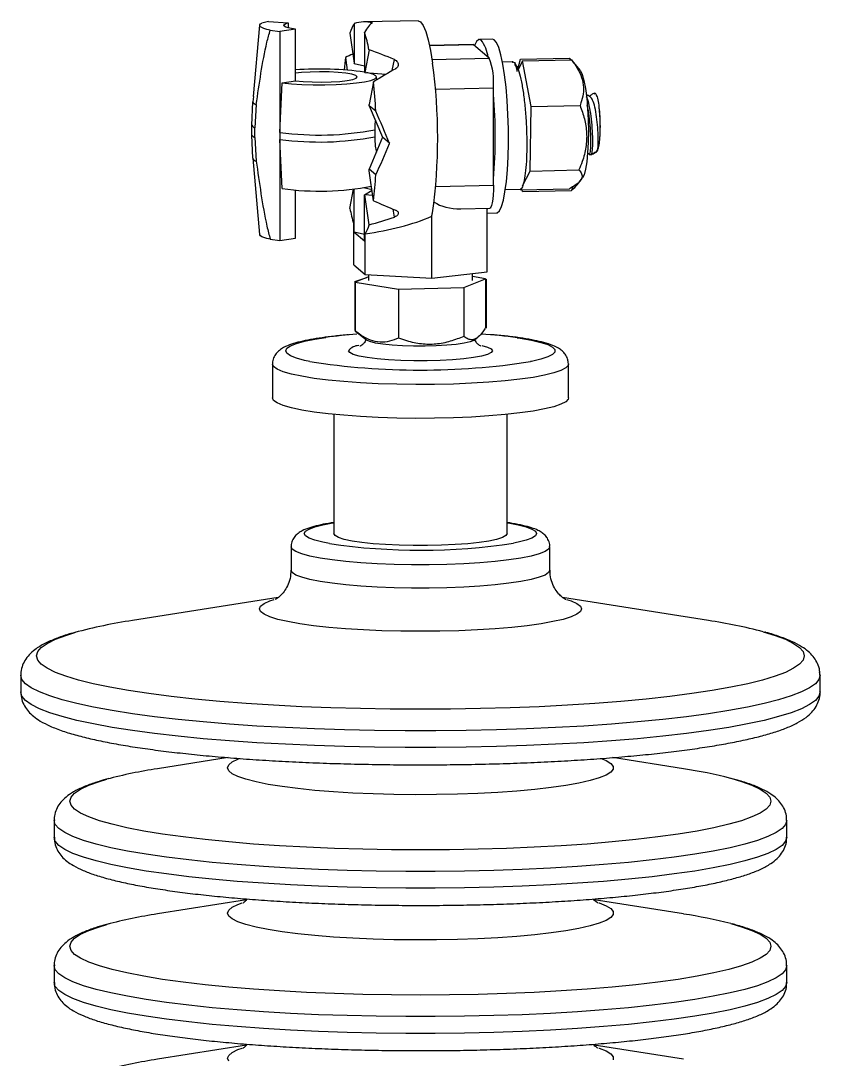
# Model space of a CAD drawing. Header units: millimetres. Extents: x 118006 to 124636, y -130611 to -125922.
# Drawn here: x 120256.3 to 120376, y -126802.4 to -126647 of the extents above; entities that cross this region are included whole.
import ezdxf

# ---------------------------------------------------------------- set-up
doc = ezdxf.new("R2010")
doc.units = ezdxf.units.MM
doc.header["$LTSCALE"] = 13
doc.layers.add('几何体', color=7, linetype='Continuous')

msp = doc.modelspace()

# ---------------------------------------------------------------- linework, layer by layer
at = {"layer": '几何体'}
for p, q in [((120292.06, -126647.71), (120291.11, -126658.38)), ((120293.37, -126647.13), (120292.41, -126647.38)), ((120293.37, -126647.13), (120296.35, -126647.36)), ((120293.64, -126648.44), (120295.11, -126648.63)), ((120297.43, -126648.28), (120295.11, -126648.63)), ((120296.35, -126647.36), (120296.35, -126648.09)), ((120297.43, -126656.01), (120297.43, -126648.28)), ((120306.24, -126647.46), (120306.24, -126653.42)), ((120315.78, -126647.04), (120307.7, -126647.22)), ((120295.11, -126648.63), (120295.11, -126663.76)), ((120305.58, -126648.9), (120306.21, -126653.39)), ((120307.77, -126648.78), (120307.77, -126654.74)), ((120326.95, -126649.79), (120324.98, -126649.83)), ((120327.2, -126649.87), (120326.95, -126649.79)), ((120308.44, -126651.37), (120307.81, -126654.77)), ((120324.02, -126650.58), (120317.49, -126650.73)), ((120324.11, -126650.62), (120317.49, -126650.77)), ((120324.02, -126650.58), (120324.11, -126650.62)), ((120326.44, -126652.63), (120324.11, -126650.62)), ((120304.9, -126652.52), (120305.17, -126654.42)), ((120311.93, -126654.49), (120312.24, -126652.84)), ((120317.86, -126652.82), (120326.44, -126652.63)), ((120329.9, -126653.18), (120328.43, -126653.22)), ((120329.96, -126653.18), (120329.9, -126653.18)), ((120330.72, -126654.28), (120331.14, -126652.77)), ((120331.45, -126653.04), (120330.76, -126654.38)), ((120331.14, -126652.77), (120338.44, -126652.61)), ((120331.45, -126653.04), (120338.75, -126652.87)), ((120332.74, -126659.87), (120331.45, -126653.04)), ((120338.44, -126652.61), (120338.58, -126652.88)), ((120338.7, -126652.87), (120338.44, -126652.61)), ((120338.85, -126653), (120338.75, -126652.87)), ((120340.05, -126654.44), (120338.86, -126653)), ((120306.24, -126653.42), (120306.21, -126653.39)), ((120306.24, -126653.42), (120307.77, -126653.76)), ((120307.81, -126654.77), (120307.77, -126654.74)), ((120307.81, -126654.77), (120310.99, -126655.03)), ((120295.11, -126663.76), (120295.45, -126656.3)), ((120295.45, -126656.3), (120297.43, -126656.01)), ((120309.12, -126656.15), (120308.48, -126659.55)), ((120309.61, -126655.85), (120309.58, -126655.44)), ((120327.08, -126657.14), (120318.38, -126657.33)), ((120327.08, -126671.62), (120327.08, -126657.14)), ((120342.27, -126657.88), (120342.11, -126657.98)), ((120290.89, -126662.68), (120291.04, -126659.15)), ((120291.12, -126658.38), (120291.04, -126659.15)), ((120342.35, -126657.91), (120342.11, -126658.02)), ((120342.35, -126657.91), (120342.2, -126657.95)), ((120291.55, -126659.59), (120291.32, -126663.05)), ((120308.48, -126659.76), (120308.48, -126659.55)), ((120308.48, -126659.76), (120310.46, -126664.46)), ((120309.44, -126660.58), (120308.48, -126659.76)), ((120332.58, -126669.52), (120332.74, -126659.87)), ((120332.74, -126659.87), (120340.04, -126659.7)), ((120290.89, -126664.14), (120290.89, -126662.68)), ((120291.32, -126664.51), (120291.32, -126663.05)), ((120295.11, -126663.76), (120295.11, -126664.79)), ((120291.04, -126667.59), (120290.89, -126664.14)), ((120291.32, -126664.51), (120291.55, -126668.03)), ((120295.45, -126672.14), (120295.11, -126664.79)), ((120295.11, -126664.79), (120295.11, -126679.92)), ((120310.46, -126664.46), (120308.48, -126669.26)), ((120311.54, -126665.39), (120310.46, -126664.46)), ((120341.15, -126666.82), (120341.45, -126666.99)), ((120341.15, -126666.82), (120341.47, -126667)), ((120341.42, -126667.04), (120341.71, -126667.03)), ((120341.71, -126667.03), (120341.8, -126667.03)), ((120341.79, -126666.95), (120341.72, -126666.97)), ((120291.04, -126667.6), (120292.06, -126679.03)), ((120309.44, -126670.09), (120308.48, -126669.26)), ((120308.48, -126669.47), (120308.48, -126669.26)), ((120309.12, -126673.96), (120308.48, -126669.47)), ((120331.45, -126671.74), (120332.58, -126669.52)), ((120332.58, -126669.52), (120339.88, -126669.36)), ((120318.45, -126671.82), (120327.08, -126671.62)), ((120338.98, -126671.87), (120338.75, -126672.45)), ((120339.86, -126671.28), (120340.08, -126670.99)), ((120340.08, -126670.99), (120340.42, -126670.54)), ((120297.43, -126679.57), (120297.43, -126672.34)), ((120305.58, -126675.11), (120306.11, -126672.24)), ((120306.24, -126678.67), (120306.24, -126672.22)), ((120308.89, -126672.33), (120307.61, -126672.04)), ((120307.77, -126673.06), (120308.9, -126672.4)), ((120307.77, -126679.99), (120307.77, -126673.06)), ((120307.77, -126673.06), (120307.81, -126673.09)), ((120308.44, -126677.58), (120307.81, -126673.09)), ((120309.01, -126673.19), (120307.81, -126673.09)), ((120328.86, -126672.29), (120331.08, -126672.24)), ((120331.08, -126672.24), (120331.12, -126672.23)), ((120331.14, -126672.35), (120338.44, -126672.18)), ((120331.45, -126672.61), (120331.37, -126672.34)), ((120331.45, -126672.61), (120338.75, -126672.45)), ((120312.24, -126676.42), (120312.07, -126675.24)), ((120317.84, -126685.54), (120317.84, -126676.3)), ((120322.19, -126675.17), (120326.53, -126675.07)), ((120326.12, -126675.3), (120326.23, -126675.08)), ((120326.12, -126684.6), (120326.12, -126675.08)), ((120326.12, -126675.81), (120327.54, -126675.78)), ((120306.16, -126683.55), (120306.16, -126677.44)), ((120295.11, -126679.92), (120297.43, -126679.57)), ((120306.24, -126678.67), (120307.77, -126679.99)), ((120307.77, -126679.01), (120306.24, -126678.67)), ((120307.86, -126685.01), (120307.86, -126678.91)), ((120293.64, -126679.73), (120295.11, -126679.92)), ((120306.16, -126683.55), (120307.86, -126685.01)), ((120306.3, -126686.07), (120308.1, -126685.46)), ((120308.36, -126685.36), (120306.39, -126686.15)), ((120307.86, -126685.01), (120317.84, -126685.54)), ((120308.36, -126685.04), (120308.36, -126685.89)), ((120317.84, -126685.54), (120326.12, -126684.6)), ((120322.63, -126686.93), (120325.89, -126685.63)), ((120323.92, -126685.89), (120323.92, -126684.85)), ((120325.89, -126685.63), (120323.92, -126685.31)), ((120325.89, -126685.63), (120325.89, -126692.95)), ((120325.89, -126685.69), (120325.99, -126685.71)), ((120325.99, -126685.71), (120325.99, -126693.03)), ((120306.3, -126686.07), (120306.3, -126693.39)), ((120306.39, -126686.15), (120312.88, -126687.19)), ((120306.39, -126686.15), (120306.39, -126693.47)), ((120312.88, -126687.19), (120322.63, -126686.93)), ((120312.88, -126687.19), (120312.88, -126694.52)), ((120322.63, -126686.93), (120322.63, -126694.26)), ((120306.39, -126693.47), (120306.47, -126693.53)), ((120306.45, -126693.52), (120308.05, -126694.8)), ((120324.23, -126694.8), (120324.73, -126694.4)), ((120338.31, -126698.4), (120338.21, -126697.84)), ((120293.97, -126698.4), (120293.97, -126703.45)), ((120338.31, -126703.45), (120338.31, -126698.4)), ((120303.17, -126705.95), (120303.17, -126723.78)), ((120329.11, -126723.78), (120329.11, -126705.95)), ((120296.76, -126725.75), (120296.76, -126729.25)), ((120296.8, -126725.46), (120296.79, -126725.76)), ((120335.52, -126729.25), (120335.52, -126725.75)), ((120296.72, -126729.25), (120296.72, -126729.6)), ((120335.57, -126729.64), (120335.52, -126729.25)), ((120294.86, -126733.33), (120273.02, -126736.78)), ((120359.26, -126736.78), (120337.41, -126733.33)), ((120264.45, -126738.57), (120263.32, -126738.89)), ((120368.74, -126738.84), (120368.16, -126738.66)), ((120256.29, -126744.81), (120256.31, -126745)), ((120375.99, -126744.97), (120375.92, -126744.47)), ((120256.29, -126744.97), (120256.29, -126747.47)), ((120375.99, -126747.47), (120375.99, -126744.97)), ((120287.36, -126757.3), (120276.76, -126758.97)), ((120355.52, -126758.97), (120344.92, -126757.3)), ((120261.31, -126766.4), (120261.32, -126766.72)), ((120261.28, -126766.7), (120261.28, -126769.21)), ((120371.01, -126769.21), (120371.01, -126766.7)), ((120261.32, -126769.22), (120261.32, -126769.54)), ((120370.97, -126769.51), (120371.01, -126769.21)), ((120290.1, -126778.6), (120276.76, -126780.7)), ((120355.52, -126780.7), (120342.18, -126778.6)), ((120261.28, -126788.43), (120261.28, -126790.94)), ((120261.31, -126788.13), (120261.32, -126788.45)), ((120371.01, -126790.94), (120371.01, -126788.43)), ((120261.32, -126790.95), (120261.32, -126791.27)), ((120370.97, -126791.24), (120371.01, -126790.94)), ((120290.1, -126800.33), (120276.76, -126802.44)), ((120355.52, -126802.44), (120342.18, -126800.33))]:
    msp.add_line(p, q, dxfattribs=at)
at = {"layer": '几何体', "flags": 128}
for points in [[(120293.64, -126648.44), (120293.12, -126648.32), (120292.71, -126648.19), (120292.39, -126648.06), (120292.18, -126647.92), (120292.07, -126647.79), (120292.08, -126647.65), (120292.19, -126647.51), (120292.41, -126647.38)], [(120297.43, -126648.28), (120296.82, -126648.19), (120296.33, -126648.08), (120295.97, -126647.97), (120295.75, -126647.84), (120295.68, -126647.72), (120295.76, -126647.59), (120295.99, -126647.47), (120296.35, -126647.36)], [(120315.78, -126647.04), (120316.14, -126647.19), (120316.54, -126647.73), (120316.93, -126648.64), (120317.3, -126649.91), (120317.64, -126651.51), (120317.95, -126653.38)], [(120325.22, -126649.92), (120324.88, -126649.85), (120324.55, -126650.13), (120324.25, -126650.74)], [(120327.54, -126675.78), (120327.64, -126675.76), (120327.97, -126675.48), (120328.28, -126674.85), (120328.56, -126673.89), (120328.8, -126672.62), (120329.01, -126671.09), (120329.16, -126669.33), (120329.27, -126667.39), (120329.32, -126665.33), (120329.31, -126663.2), (120329.24, -126661.06), (120329.13, -126658.96), (120328.96, -126656.97), (120328.74, -126655.13), (120328.48, -126653.51), (120328.19, -126652.14), (120327.87, -126651.05), (120327.54, -126650.29), (120327.2, -126649.87)], [(120295.45, -126656.3), (120296.83, -126656.45), (120298.4, -126656.55), (120300.09, -126656.61), (120301.82, -126656.61), (120303.53, -126656.57), (120305.13, -126656.48), (120306.57, -126656.34), (120307.78, -126656.17), (120308.71, -126655.97), (120309.31, -126655.74), (120309.57, -126655.5), (120309.48, -126655.26), (120309.02, -126655.03), (120308.24, -126654.81), (120308.08, -126654.78)], [(120297.43, -126656.01), (120298.59, -126656.12), (120299.93, -126656.19), (120301.36, -126656.21), (120302.77, -126656.18), (120304.08, -126656.1), (120305.19, -126655.97), (120306.03, -126655.81), (120306.54, -126655.62), (120306.68, -126655.42), (120306.45, -126655.23), (120305.87, -126655.05), (120304.96, -126654.89), (120303.8, -126654.77), (120302.46, -126654.7), (120301.04, -126654.68), (120299.62, -126654.71), (120298.31, -126654.79), (120297.43, -126654.89)], [(120340.05, -126654.44), (120340.11, -126654.51), (120340.38, -126655.08), (120340.63, -126655.98), (120340.85, -126657.16), (120341.04, -126658.57), (120341.17, -126660.16), (120341.26, -126661.85), (120341.29, -126663.56), (120341.26, -126665.23), (120341.18, -126666.78), (120341.05, -126668.14), (120340.87, -126669.26), (120340.64, -126670.08), (120340.42, -126670.54)], [(120342.25, -126657.87), (120342.27, -126657.87), (120342.35, -126657.91)], [(120327.08, -126671.62), (120327.06, -126672.39), (120327.03, -126673.1), (120326.97, -126673.73), (120326.89, -126674.26), (120326.79, -126674.67), (120326.68, -126674.94), (120326.56, -126675.07), (120326.53, -126675.07)], [(120293.64, -126679.73), (120293.12, -126679.61), (120292.71, -126679.48), (120292.39, -126679.35), (120292.18, -126679.22), (120292.07, -126679.08), (120292.06, -126679.03)], [(120295.97, -126696.42), (120296.15, -126696.05), (120296.68, -126695.68), (120297.57, -126695.33), (120298.78, -126694.99), (120300.31, -126694.68), (120301.95, -126694.43)], [(120324.23, -126694.8), (120324.14, -126694.86), (120323.57, -126695.09), (120322.68, -126695.29), (120321.51, -126695.47), (120320.1, -126695.6), (120318.52, -126695.7), (120316.83, -126695.74), (120315.11, -126695.74), (120313.44, -126695.68), (120311.89, -126695.58), (120310.52, -126695.44), (120309.4, -126695.26), (120308.57, -126695.05), (120308.07, -126694.82), (120308.05, -126694.8)], [(120330.64, -126694.47), (120331.1, -126694.54), (120332.77, -126694.83), (120334.15, -126695.16), (120335.2, -126695.5), (120335.91, -126695.86), (120336.27, -126696.24), (120336.27, -126696.61), (120335.91, -126696.98), (120335.2, -126697.34), (120334.15, -126697.69), (120332.77, -126698.01), (120332.62, -126698.04)], [(120299.56, -126698.02), (120298.78, -126697.85), (120297.57, -126697.52), (120296.68, -126697.16), (120296.15, -126696.8), (120295.97, -126696.42)], [(120325.36, -126695.65), (120326.19, -126695.88), (120326.73, -126696.15), (120326.91, -126696.42), (120326.73, -126696.7), (120326.19, -126696.96), (120325.3, -126697.21), (120324.1, -126697.43), (120322.63, -126697.62), (120320.94, -126697.77), (120319.09, -126697.87), (120317.13, -126697.92), (120315.15, -126697.92), (120313.19, -126697.87), (120311.34, -126697.77), (120309.65, -126697.62), (120308.18, -126697.43), (120306.98, -126697.21), (120306.09, -126696.96), (120305.55, -126696.7), (120305.37, -126696.42)], [(120338.31, -126698.39), (120338.27, -126698.6), (120337.9, -126698.99), (120337.18, -126699.37), (120336.12, -126699.74), (120334.72, -126700.08), (120333.02, -126700.4), (120331.05, -126700.68), (120328.82, -126700.93), (120326.4, -126701.13), (120323.8, -126701.29), (120321.07, -126701.41), (120318.27, -126701.47), (120315.43, -126701.48), (120312.6, -126701.44), (120309.83, -126701.36), (120307.17, -126701.22), (120304.65, -126701.04), (120302.32, -126700.81), (120300.21, -126700.55), (120298.37, -126700.24), (120296.82, -126699.91), (120295.59, -126699.56), (120294.7, -126699.18), (120294.15, -126698.79), (120293.97, -126698.4), (120293.97, -126698.4)], [(120338.31, -126703.45), (120338.27, -126703.64), (120337.9, -126704.04), (120337.18, -126704.42), (120336.12, -126704.79), (120334.72, -126705.13), (120333.02, -126705.45), (120331.05, -126705.73), (120328.82, -126705.98), (120326.4, -126706.18), (120323.8, -126706.34), (120321.07, -126706.45), (120318.27, -126706.52), (120315.43, -126706.53), (120312.6, -126706.49), (120309.83, -126706.4), (120307.17, -126706.27), (120304.65, -126706.08), (120302.32, -126705.86), (120300.21, -126705.59), (120298.37, -126705.29), (120296.82, -126704.96), (120295.59, -126704.6), (120294.7, -126704.23), (120294.15, -126703.84), (120293.97, -126703.45)], [(120298.75, -126723.78), (120298.93, -126723.43), (120299.46, -126723.09), (120300.32, -126722.77), (120301.51, -126722.47), (120303, -126722.19), (120303.17, -126722.16)], [(120329.11, -126722.16), (120329.28, -126722.19), (120330.77, -126722.47), (120331.96, -126722.77), (120332.82, -126723.09), (120333.35, -126723.43), (120333.53, -126723.78), (120333.35, -126724.12), (120332.82, -126724.46), (120331.96, -126724.78), (120330.77, -126725.08), (120330.1, -126725.22)], [(120302.51, -126725.28), (120301.51, -126725.08), (120300.32, -126724.78), (120299.46, -126724.46), (120298.93, -126724.12), (120298.75, -126723.78)], [(120329.11, -126723.78), (120328.93, -126724.07), (120328.41, -126724.36), (120327.55, -126724.64), (120326.37, -126724.89), (120324.92, -126725.1), (120323.23, -126725.29), (120321.35, -126725.43), (120319.32, -126725.53), (120317.21, -126725.58), (120315.07, -126725.58), (120312.96, -126725.53), (120310.93, -126725.43), (120309.05, -126725.29), (120307.36, -126725.1), (120305.91, -126724.89), (120304.74, -126724.64), (120303.88, -126724.36), (120303.35, -126724.07), (120303.17, -126723.78)], [(120335.52, -126725.75), (120335.34, -126726.12), (120334.8, -126726.48), (120333.92, -126726.83), (120332.7, -126727.15), (120331.18, -126727.45), (120329.37, -126727.72), (120327.32, -126727.96), (120325.06, -126728.15), (120322.63, -126728.29), (120320.08, -126728.39), (120317.46, -126728.44), (120314.82, -126728.44), (120312.2, -126728.39), (120309.65, -126728.29), (120307.22, -126728.15), (120304.96, -126727.96), (120302.91, -126727.72), (120301.11, -126727.45), (120299.58, -126727.15), (120298.36, -126726.83), (120297.48, -126726.48), (120296.94, -126726.12), (120296.76, -126725.75)], [(120335.52, -126729.25), (120335.34, -126729.62), (120334.8, -126729.98), (120333.92, -126730.32), (120332.7, -126730.65), (120331.18, -126730.95), (120329.37, -126731.22), (120327.32, -126731.45), (120325.06, -126731.64), (120322.63, -126731.79), (120320.08, -126731.89), (120317.46, -126731.94), (120314.82, -126731.94), (120312.2, -126731.89), (120309.65, -126731.79), (120307.22, -126731.64), (120304.96, -126731.45), (120302.91, -126731.22), (120301.11, -126730.95), (120299.58, -126730.65), (120298.36, -126730.32), (120297.48, -126729.98), (120296.94, -126729.62), (120296.76, -126729.25)], [(120338.02, -126733.63), (120338.7, -126733.86), (120339.56, -126734.24), (120340.09, -126734.64), (120340.26, -126735.05), (120340.09, -126735.45), (120339.56, -126735.85), (120338.7, -126736.24), (120337.5, -126736.61), (120335.99, -126736.95), (120334.2, -126737.27), (120332.14, -126737.56), (120329.84, -126737.81), (120327.35, -126738.02), (120324.69, -126738.19), (120321.91, -126738.31), (120319.05, -126738.38), (120316.14, -126738.4), (120313.23, -126738.38), (120310.37, -126738.31), (120307.59, -126738.19), (120304.93, -126738.02), (120302.44, -126737.81), (120300.14, -126737.56), (120298.08, -126737.27), (120296.29, -126736.95), (120294.78, -126736.61), (120293.59, -126736.24), (120292.72, -126735.85), (120292.19, -126735.45), (120292.02, -126735.05), (120292.02, -126735.05)], [(120292.02, -126735.05), (120292.19, -126734.64), (120292.72, -126734.24), (120293.59, -126733.86), (120294.25, -126733.64)], [(120367.48, -126738.47), (120369.25, -126739.01), (120370.81, -126739.6), (120372.03, -126740.2), (120372.91, -126740.82), (120373.45, -126741.44), (120373.62, -126742.07), (120373.45, -126742.7), (120372.91, -126743.32), (120372.03, -126743.94), (120370.81, -126744.54), (120369.25, -126745.13), (120367.36, -126745.7), (120365.15, -126746.25), (120362.64, -126746.77), (120359.85, -126747.26), (120356.79, -126747.73), (120353.47, -126748.15), (120349.93, -126748.54), (120346.17, -126748.89), (120342.24, -126749.2), (120338.14, -126749.46), (120333.9, -126749.68), (120329.56, -126749.85), (120325.13, -126749.97), (120320.65, -126750.04), (120316.14, -126750.07), (120311.63, -126750.04), (120307.15, -126749.97), (120302.72, -126749.85), (120298.38, -126749.68), (120294.14, -126749.46), (120290.04, -126749.2), (120286.11, -126748.89), (120282.35, -126748.54), (120278.81, -126748.15), (120275.49, -126747.73), (120272.43, -126747.26), (120269.64, -126746.77), (120267.13, -126746.25), (120264.92, -126745.7), (120263.03, -126745.13), (120261.47, -126744.54), (120260.25, -126743.94), (120259.37, -126743.32), (120258.84, -126742.7), (120258.66, -126742.07), (120258.66, -126742.07)], [(120258.66, -126742.07), (120258.84, -126741.44), (120259.37, -126740.82), (120260.25, -126740.2), (120261.47, -126739.6), (120263.03, -126739.01), (120264.37, -126738.59)], [(120375.99, -126744.96), (120375.99, -126744.97), (120375.82, -126745.61), (120375.29, -126746.24), (120374.42, -126746.87), (120373.2, -126747.48), (120371.65, -126748.08), (120369.78, -126748.66), (120367.59, -126749.22), (120365.1, -126749.76), (120362.32, -126750.27), (120359.27, -126750.74), (120355.96, -126751.19), (120352.42, -126751.59), (120348.67, -126751.96), (120344.73, -126752.29), (120340.62, -126752.57), (120336.37, -126752.81), (120332, -126753), (120327.54, -126753.15), (120323, -126753.24), (120318.43, -126753.29), (120313.85, -126753.29), (120309.28, -126753.24), (120304.75, -126753.15), (120300.28, -126753), (120295.91, -126752.81), (120291.66, -126752.57), (120287.55, -126752.29), (120283.61, -126751.96), (120279.86, -126751.59), (120276.32, -126751.19), (120273.02, -126750.74), (120269.97, -126750.27), (120267.19, -126749.76), (120264.69, -126749.22), (120262.5, -126748.66), (120260.63, -126748.08), (120259.08, -126747.48), (120257.86, -126746.87), (120256.99, -126746.24), (120256.46, -126745.61), (120256.29, -126744.97)], [(120375.99, -126747.47), (120375.82, -126748.11), (120375.29, -126748.75), (120374.42, -126749.37), (120373.2, -126749.99), (120371.65, -126750.59), (120369.78, -126751.17), (120367.59, -126751.73), (120365.1, -126752.27), (120362.32, -126752.77), (120359.27, -126753.25), (120355.96, -126753.69), (120352.42, -126754.1), (120348.67, -126754.47), (120344.73, -126754.79), (120340.62, -126755.08), (120336.37, -126755.31), (120332, -126755.51), (120327.54, -126755.65), (120323, -126755.75), (120318.43, -126755.8), (120313.85, -126755.8), (120309.28, -126755.75), (120304.75, -126755.65), (120300.28, -126755.51), (120295.91, -126755.31), (120291.66, -126755.08), (120287.55, -126754.79), (120283.61, -126754.47), (120279.86, -126754.1), (120276.32, -126753.69), (120273.02, -126753.25), (120269.97, -126752.77), (120267.19, -126752.27), (120264.69, -126751.73), (120262.5, -126751.17), (120260.63, -126750.59), (120259.08, -126749.99), (120257.86, -126749.37), (120256.99, -126748.75), (120256.46, -126748.11), (120256.29, -126747.47)], [(120343.22, -126757.43), (120343.94, -126757.74), (120344.64, -126758.17), (120344.99, -126758.61), (120344.99, -126759.05), (120344.64, -126759.49), (120343.94, -126759.93), (120342.91, -126760.35), (120341.55, -126760.75), (120339.88, -126761.12), (120337.93, -126761.47), (120335.71, -126761.79), (120333.25, -126762.07), (120330.59, -126762.31), (120327.75, -126762.51), (120324.76, -126762.67), (120321.68, -126762.78), (120318.53, -126762.84), (120315.34, -126762.85), (120312.17, -126762.82), (120309.05, -126762.73), (120306.01, -126762.6), (120303.1, -126762.42), (120300.34, -126762.2), (120297.78, -126761.94), (120295.43, -126761.64), (120293.34, -126761.3), (120291.53, -126760.94), (120290.01, -126760.55), (120288.82, -126760.14), (120287.95, -126759.71), (120287.43, -126759.28), (120287.25, -126758.83), (120287.25, -126758.83)], [(120287.25, -126758.83), (120287.43, -126758.39), (120287.95, -126757.95), (120288.82, -126757.53), (120289.05, -126757.44)], [(120362.62, -126760.4), (120364.21, -126760.87), (120365.79, -126761.43), (120367.03, -126762.01), (120367.92, -126762.6), (120368.46, -126763.2), (120368.63, -126763.8), (120368.46, -126764.4), (120367.92, -126765), (120367.03, -126765.59), (120365.79, -126766.17), (120364.21, -126766.74), (120362.31, -126767.28), (120360.09, -126767.8), (120357.57, -126768.29), (120354.76, -126768.75), (120351.69, -126769.18), (120348.38, -126769.57), (120344.85, -126769.92), (120341.13, -126770.23), (120337.23, -126770.49), (120333.19, -126770.71), (120329.03, -126770.88), (120324.78, -126771.01), (120320.48, -126771.08), (120316.14, -126771.11), (120311.81, -126771.08), (120307.5, -126771.01), (120303.25, -126770.88), (120299.1, -126770.71), (120295.05, -126770.49), (120291.16, -126770.23), (120287.43, -126769.92), (120283.9, -126769.57), (120280.59, -126769.18), (120277.52, -126768.75), (120274.72, -126768.29), (120272.19, -126767.8), (120269.97, -126767.28), (120268.07, -126766.74), (120266.49, -126766.17), (120265.25, -126765.59), (120264.36, -126765), (120263.83, -126764.4), (120263.65, -126763.8), (120263.65, -126763.8)], [(120263.65, -126763.8), (120263.83, -126763.2), (120264.36, -126762.6), (120265.25, -126762.01), (120266.49, -126761.43), (120268.07, -126760.87), (120269.19, -126760.53)], [(120371.01, -126766.7), (120370.83, -126767.31), (120370.29, -126767.92), (120369.41, -126768.53), (120368.18, -126769.12), (120366.62, -126769.69), (120364.72, -126770.25), (120362.51, -126770.78), (120360, -126771.29), (120357.21, -126771.76), (120354.15, -126772.21), (120350.84, -126772.61), (120347.31, -126772.98), (120343.57, -126773.31), (120339.66, -126773.6), (120335.6, -126773.84), (120331.4, -126774.03), (120327.12, -126774.18), (120322.75, -126774.28), (120318.35, -126774.33), (120313.93, -126774.33), (120309.53, -126774.28), (120305.17, -126774.18), (120300.88, -126774.03), (120296.69, -126773.84), (120292.62, -126773.6), (120288.71, -126773.31), (120284.97, -126772.98), (120281.44, -126772.61), (120278.13, -126772.21), (120275.07, -126771.76), (120272.28, -126771.29), (120269.77, -126770.78), (120267.56, -126770.25), (120265.67, -126769.69), (120264.1, -126769.12), (120262.87, -126768.53), (120261.99, -126767.92), (120261.45, -126767.31), (120261.28, -126766.7)], [(120371.01, -126769.21), (120370.83, -126769.82), (120370.29, -126770.43), (120369.41, -126771.03), (120368.18, -126771.63), (120366.62, -126772.2), (120364.72, -126772.76), (120362.51, -126773.29), (120360, -126773.79), (120357.21, -126774.27), (120354.15, -126774.71), (120350.84, -126775.12), (120347.31, -126775.49), (120343.57, -126775.82), (120339.66, -126776.11), (120335.6, -126776.35), (120331.4, -126776.54), (120327.12, -126776.69), (120322.75, -126776.79), (120318.35, -126776.84), (120313.93, -126776.84), (120309.53, -126776.79), (120305.17, -126776.69), (120300.88, -126776.54), (120296.69, -126776.35), (120292.62, -126776.11), (120288.71, -126775.82), (120284.97, -126775.49), (120281.44, -126775.12), (120278.13, -126774.71), (120275.07, -126774.27), (120272.28, -126773.79), (120269.77, -126773.29), (120267.56, -126772.76), (120265.67, -126772.2), (120264.1, -126771.63), (120262.87, -126771.03), (120261.99, -126770.43), (120261.45, -126769.82), (120261.28, -126769.21)], [(120287.25, -126780.57), (120287.43, -126780.12), (120287.95, -126779.69), (120288.82, -126779.26), (120289.46, -126779.02)], [(120342.88, -126779.04), (120342.91, -126779.05), (120343.94, -126779.47), (120344.64, -126779.9), (120344.99, -126780.34), (120344.99, -126780.79), (120344.64, -126781.23), (120343.94, -126781.66), (120342.91, -126782.08), (120341.55, -126782.48), (120339.88, -126782.86), (120337.93, -126783.21), (120335.71, -126783.52), (120333.25, -126783.8), (120330.59, -126784.05), (120327.75, -126784.25), (120324.76, -126784.4), (120321.68, -126784.51), (120318.53, -126784.57), (120315.34, -126784.58), (120312.17, -126784.55), (120309.05, -126784.46), (120306.01, -126784.33), (120303.1, -126784.15), (120300.34, -126783.93), (120297.78, -126783.67), (120295.43, -126783.37), (120293.34, -126783.03), (120291.53, -126782.67), (120290.01, -126782.28), (120288.82, -126781.87), (120287.95, -126781.44), (120287.43, -126781.01), (120287.25, -126780.57), (120287.25, -126780.57)], [(120362.62, -126782.14), (120364.21, -126782.6), (120365.79, -126783.16), (120367.03, -126783.74), (120367.92, -126784.33), (120368.46, -126784.93), (120368.63, -126785.53), (120368.46, -126786.14), (120367.92, -126786.74), (120367.03, -126787.33), (120365.79, -126787.91), (120364.21, -126788.47), (120362.31, -126789.01), (120360.09, -126789.53), (120357.57, -126790.02), (120354.76, -126790.48), (120351.69, -126790.91), (120348.38, -126791.3), (120344.85, -126791.65), (120341.13, -126791.96), (120337.23, -126792.22), (120333.19, -126792.44), (120329.03, -126792.62), (120324.78, -126792.74), (120320.48, -126792.81), (120316.14, -126792.84), (120311.81, -126792.81), (120307.5, -126792.74), (120303.25, -126792.62), (120299.1, -126792.44), (120295.05, -126792.22), (120291.16, -126791.96), (120287.43, -126791.65), (120283.9, -126791.3), (120280.59, -126790.91), (120277.52, -126790.48), (120274.72, -126790.02), (120272.19, -126789.53), (120269.97, -126789.01), (120268.07, -126788.47), (120266.49, -126787.91), (120265.25, -126787.33), (120264.36, -126786.74), (120263.83, -126786.14), (120263.65, -126785.53), (120263.65, -126785.53)], [(120263.65, -126785.53), (120263.83, -126784.93), (120264.36, -126784.33), (120265.25, -126783.74), (120266.49, -126783.16), (120268.07, -126782.6), (120269.19, -126782.27)], [(120371.01, -126788.43), (120370.83, -126789.05), (120370.29, -126789.66), (120369.41, -126790.26), (120368.18, -126790.85), (120366.62, -126791.43), (120364.72, -126791.98), (120362.51, -126792.51), (120360, -126793.02), (120357.21, -126793.5), (120354.15, -126793.94), (120350.84, -126794.35), (120347.31, -126794.72), (120343.57, -126795.05), (120339.66, -126795.33), (120335.6, -126795.57), (120331.4, -126795.77), (120327.12, -126795.91), (120322.75, -126796.01), (120318.35, -126796.06), (120313.93, -126796.06), (120309.53, -126796.01), (120305.17, -126795.91), (120300.88, -126795.77), (120296.69, -126795.57), (120292.62, -126795.33), (120288.71, -126795.05), (120284.97, -126794.72), (120281.44, -126794.35), (120278.13, -126793.94), (120275.07, -126793.5), (120272.28, -126793.02), (120269.77, -126792.51), (120267.56, -126791.98), (120265.67, -126791.43), (120264.1, -126790.85), (120262.87, -126790.26), (120261.99, -126789.66), (120261.45, -126789.05), (120261.28, -126788.43)], [(120371.01, -126790.94), (120370.83, -126791.55), (120370.29, -126792.16), (120369.41, -126792.77), (120368.18, -126793.36), (120366.62, -126793.93), (120364.72, -126794.49), (120362.51, -126795.02), (120360, -126795.53), (120357.21, -126796), (120354.15, -126796.45), (120350.84, -126796.85), (120347.31, -126797.22), (120343.57, -126797.55), (120339.66, -126797.84), (120335.6, -126798.08), (120331.4, -126798.27), (120327.12, -126798.42), (120322.75, -126798.52), (120318.35, -126798.57), (120313.93, -126798.57), (120309.53, -126798.52), (120305.17, -126798.42), (120300.88, -126798.27), (120296.69, -126798.08), (120292.62, -126797.84), (120288.71, -126797.55), (120284.97, -126797.22), (120281.44, -126796.85), (120278.13, -126796.45), (120275.07, -126796), (120272.28, -126795.53), (120269.77, -126795.02), (120267.56, -126794.49), (120265.67, -126793.93), (120264.1, -126793.36), (120262.87, -126792.77), (120261.99, -126792.16), (120261.45, -126791.55), (120261.28, -126790.94)], [(120287.25, -126802.3), (120287.43, -126801.86), (120287.95, -126801.42), (120288.82, -126800.99), (120289.46, -126800.76)], [(120342.88, -126800.77), (120342.91, -126800.78), (120343.94, -126801.2), (120344.64, -126801.64), (120344.99, -126802.08), (120344.99, -126802.52)], [(120287.43, -126802.74), (120287.25, -126802.3), (120287.25, -126802.3)]]:
    msp.add_lwpolyline(points, dxfattribs=at)
at = {"layer": '几何体'}
for centre, radius, start, end in [((120309.36, -126649.79), 3.88, 143.2456, 166.7346), ((120289.91, -126654.78), 18.84, 10.4379, 18.5637), ((120320.51, -126653.38), 5.85, 8.5974, 36.3053), ((120355.46, -126658.56), 50.92, 173.1836, 175.2991), ((120316.83, -126656.29), 10.28, 355.2495, 20.8504), ((120301.1, -126703.08), 48.82, 82.1362, 94.3095), ((120238.04, -126664.59), 80.69, 352.0189, 7.9811), ((120222.22, -126664.73), 87.33, 2.7202, 5.6346), ((120291.68, -126658.92), 0.685, 199.8183, 258.6938), ((120253.02, -126664.38), 74.33, 355.1064, 4.8936), ((120291.52, -126662.39), 0.693, 205.0543, 253.4579), ((120300.97, -126619.76), 44.38, 262.4019, 280.83), ((120291.52, -126663.84), 0.693, 205.0543, 253.4579), ((120300.97, -126620.8), 44.38, 262.4019, 280.83), ((120291.68, -126667.36), 0.685, 199.8183, 258.6938), ((120251.12, -126667.16), 58.4, 353.3173, 357.1303), ((120301.03, -126631.69), 40.84, 262.1422, 280.9834), ((120325.55, -126671.36), 20.32, 190.6318, 197.4126), ((120297.23, -126671.93), 21.07, 348.0283, 349.4325), ((120304.14, -126676.48), 4.44, 326.9248, 345.7336), ((120312.05, -126769.83), 76.07, 94.0972, 97.6305), ((120320.2, -126769.74), 75.99, 82.102, 86.1803), ((120306.91, -126697.58), 1.93, 89.982, 143.198), ((120316.16, -126591.56), 107.75, 261.138, 278.7872), ((120316.1, -126631.75), 94.51, 261.7312, 278.5198), ((120284.15, -126811.41), 75.46, 98.486, 105.1971), ((120348.35, -126810.58), 74.6, 75.1485, 81.5903), ((120286.7, -126826.24), 68, 98.4093, 104.9228), ((120345.21, -126828.23), 70.02, 75.6093, 81.5346), ((120286.7, -126847.97), 68, 98.4093, 104.9228), ((120345.21, -126849.96), 70.02, 75.6093, 81.5346), ((120286.7, -126869.71), 68, 98.4093, 104.9228)]:
    msp.add_arc(centre, radius, start, end, dxfattribs=at)
for centre, major_axis, ratio, start_param, end_param in [((120308.98, -126663.19), (-1.72, 15.95), 0.56249, 6.093985, 6.398678), ((120308.98, -126663.19), (0.63, 16.02), 0.248507, 0.156774, 0.461467), ((120311.95, -126663.13), (27.9, -12.88), 0.310611, 1.70282, 1.837817), ((120311.95, -126663.13), (27.77, 11.55), 0.417061, 1.610924, 1.651681), ((120311.95, -126663.13), (24.27, 15.23), 0.258905, 1.389932, 1.52493), ((120308.98, -126663.19), (-6.93, 15.84), 0.085616, 4.535816, 4.840508), ((120308.98, -126663.19), (6.41, 16.1), 0.18411, 4.344224, 4.648916), ((120311.95, -126663.13), (24.08, -12.2), 0.406886, 4.800485, 4.935482), ((120323.06, -126671.15), (6.16, 1.16), 0.625327, 3.693193, 4.453436), ((120297.88, -126663.44), (29.89, -2.2), 0.527683, 5.091448, 5.482065), ((120311.95, -126663.13), (27.77, 11.55), 0.417061, 4.41604, 4.551038)]:
    msp.add_ellipse(centre, major_axis=major_axis, ratio=ratio, start_param=start_param, end_param=end_param, dxfattribs=at)
for points, knots in [([(120291.55, -126659.59), (120291.78, -126658.02), (120292.24, -126654.88), (120292.9, -126651.13), (120293.47, -126649.04), (120293.64, -126648.44)], [0, 0, 0, 0, 0.415167, 0.831259, 1, 1, 1, 1]), ([(120312.24, -126652.84), (120312.34, -126652.89), (120312.53, -126652.99), (120312.73, -126653.22), (120312.84, -126653.48), (120312.82, -126653.75), (120312.7, -126654.02), (120312.52, -126654.14), (120312.43, -126654.21)], [0, 0, 0, 0, 0.163826, 0.327654, 0.491393, 0.654851, 0.818278, 1, 1, 1, 1]), ([(120329.9, -126653.23), (120329.93, -126653.22), (120330.1, -126653.12), (120330.44, -126653.55), (120330.87, -126654.54), (120331.27, -126656.11), (120331.61, -126658.11), (120331.86, -126660.4), (120332.02, -126662.85), (120332.08, -126665.29), (120332.04, -126667.57), (120331.91, -126669.51), (120331.69, -126671.03), (120331.41, -126671.94), (120331.2, -126672.33), (120331.09, -126672.23), (120331.08, -126672.22)], [0, 0, 0, 0, 0.016315, 0.0975351, 0.1787551, 0.2613303, 0.3425504, 0.4237704, 0.5063456, 0.5875656, 0.6687857, 0.7513608, 0.8325809, 0.913801, 0.9963761, 1, 1, 1, 1]), ([(120338.75, -126652.87), (120338.97, -126653.17), (120339.53, -126653.91), (120340.21, -126655.17), (120340.59, -126656.61), (120340.55, -126658.01), (120340.29, -126659.02), (120340.08, -126659.58), (120340.04, -126659.7)], [0, 0, 0, 0, 0.136827, 0.342729, 0.555197, 0.747424, 0.944661, 1, 1, 1, 1]), ([(120330.64, -126654.61), (120330.62, -126654.5), (120330.51, -126653.92), (120330.38, -126653.67), (120330.27, -126653.46)], [0, 0, 0, 0, 0.188212, 1, 1, 1, 1]), ([(120341.43, -126658.32), (120341.31, -126658.26), (120341.15, -126658.18), (120340.99, -126658.1), (120340.95, -126658.08)], [0, 0, 0, 0, 0.729124, 1, 1, 1, 1]), ([(120341.56, -126658.41), (120341.41, -126658.33), (120341.21, -126658.23), (120341, -126658.13), (120340.95, -126658.1)], [0, 0, 0, 0, 0.7342569, 1, 1, 1, 1]), ([(120341.7, -126666.95), (120341.74, -126666.96), (120341.83, -126666.96), (120341.93, -126666.19), (120341.97, -126664.85), (120341.9, -126663.12), (120341.72, -126661.28), (120341.43, -126659.68), (120341.17, -126658.67), (120341.02, -126658.46), (120340.99, -126658.43)], [0, 0, 0, 0, 0.094173, 0.240203, 0.387502, 0.533807, 0.680111, 0.827411, 0.973441, 1, 1, 1, 1]), ([(120342.06, -126657.92), (120341.93, -126658), (120341.71, -126658.14), (120341.5, -126658.28), (120341.41, -126658.33)], [0, 0, 0, 0, 0.5967261, 1, 1, 1, 1]), ([(120342.72, -126666.09), (120342.74, -126665.97), (120342.77, -126665.58), (120342.79, -126664.57), (120342.72, -126663.03), (120342.54, -126661.39), (120342.27, -126659.93), (120341.94, -126658.81), (120341.68, -126658.54), (120341.56, -126658.41)], [0, 0, 0, 0, 0.068847, 0.224881, 0.379857, 0.534834, 0.690867, 0.845552, 1, 1, 1, 1]), ([(120342.35, -126657.91), (120342.43, -126658.05), (120342.59, -126658.33), (120342.8, -126659.33), (120342.95, -126660.63), (120343.04, -126662.11), (120343.03, -126663.59), (120342.96, -126664.88), (120342.84, -126665.69), (120342.75, -126666), (120342.72, -126666.09)], [0, 0, 0, 0, 0.138629, 0.277262, 0.415489, 0.550448, 0.684398, 0.815699, 0.945367, 1, 1, 1, 1]), ([(120340.04, -126659.7), (120340.28, -126660.36), (120340.76, -126661.69), (120341.1, -126663.8), (120340.98, -126665.99), (120340.5, -126667.84), (120340.05, -126668.95), (120339.88, -126669.36)], [0, 0, 0, 0, 0.213245, 0.431498, 0.645486, 0.868042, 1, 1, 1, 1]), ([(120341.47, -126666.92), (120341.49, -126666.92), (120341.56, -126666.91), (120341.65, -126666.18), (120341.68, -126664.86), (120341.62, -126663.11), (120341.43, -126661.33), (120341.26, -126660.11), (120341.13, -126659.71), (120341.13, -126659.71)], [0, 0, 0, 0, 0.057846, 0.245114, 0.434009, 0.621628, 0.809248, 0.998143, 1, 1, 1, 1]), ([(120342.53, -126666.6), (120342.55, -126666.59), (120342.66, -126666.59), (120342.81, -126666.08), (120342.97, -126665.15), (120343.06, -126663.85), (120343.07, -126662.38), (120343.01, -126661.1), (120342.95, -126660.4), (120342.93, -126660.16)], [0, 0, 0, 0, 0.061856, 0.227015, 0.393279, 0.562555, 0.733405, 0.906797, 1, 1, 1, 1]), ([(120309.39, -126661.9), (120309.35, -126662.28), (120309.3, -126662.76), (120309.31, -126663.25), (120309.31, -126663.35)], [0, 0, 0, 0, 0.7850702, 1, 1, 1, 1]), ([(120309.31, -126664.39), (120309.32, -126664.88), (120309.34, -126665.77), (120309.48, -126666.41), (120309.54, -126666.7)], [0, 0, 0, 0, 0.547899, 1, 1, 1, 1]), ([(120341.73, -126667.03), (120341.87, -126666.95), (120342.16, -126666.78), (120342.46, -126666.61), (120342.6, -126666.53)], [0, 0, 0, 0, 0.500005, 1, 1, 1, 1]), ([(120341.92, -126667), (120342.07, -126666.91), (120342.28, -126666.79), (120342.49, -126666.67), (120342.55, -126666.64)], [0, 0, 0, 0, 0.6978329, 1, 1, 1, 1]), ([(120342.72, -126666.09), (120342.66, -126666.3), (120342.58, -126666.58), (120342.49, -126666.56), (120342.47, -126666.56)], [0, 0, 0, 0, 0.7931165, 1, 1, 1, 1]), ([(120291.55, -126668.03), (120291.78, -126669.66), (120292.24, -126672.92), (120292.9, -126676.85), (120293.47, -126679.08), (120293.64, -126679.73)], [0, 0, 0, 0, 0.415167, 0.831259, 1, 1, 1, 1]), ([(120339.88, -126669.36), (120340.04, -126669.55), (120340.34, -126669.93), (120340.39, -126670.54), (120339.98, -126671.18), (120339.25, -126671.73), (120338.66, -126672.06), (120338.44, -126672.18)], [0, 0, 0, 0, 0.213245, 0.431498, 0.645486, 0.868042, 1, 1, 1, 1]), ([(120338.75, -126672.45), (120338.84, -126672.36), (120339.24, -126671.99), (120339.66, -126671.61), (120339.84, -126671.29), (120339.85, -126671.28)], [0, 0, 0, 0, 0.21813, 0.977508, 1, 1, 1, 1]), ([(120312.43, -126675.38), (120312.52, -126675.42), (120312.68, -126675.51), (120312.81, -126675.69), (120312.84, -126675.9), (120312.75, -126676.1), (120312.55, -126676.28), (120312.35, -126676.37), (120312.24, -126676.42)], [0, 0, 0, 0, 0.163826, 0.327654, 0.491393, 0.654851, 0.818278, 1, 1, 1, 1]), ([(120312.88, -126694.52), (120312.43, -126694.7), (120311.53, -126695.06), (120310.1, -126695.2), (120308.64, -126694.88), (120307.4, -126694.22), (120306.66, -126693.67), (120306.39, -126693.47)], [0, 0, 0, 0, 0.213245, 0.431498, 0.645486, 0.868042, 1, 1, 1, 1]), ([(120325.89, -126692.95), (120325.75, -126693.17), (120325.39, -126693.73), (120324.79, -126694.42), (120324.1, -126694.8), (120323.43, -126694.77), (120322.95, -126694.51), (120322.69, -126694.3), (120322.63, -126694.26)], [0, 0, 0, 0, 0.136827, 0.342729, 0.555197, 0.747424, 0.944661, 1, 1, 1, 1]), ([(120301.46, -126694.46), (120301.46, -126694.46), (120300.79, -126694.54), (120299.66, -126694.74), (120298.1, -126695.06), (120296.77, -126695.44), (120295.79, -126695.84), (120295.06, -126696.3), (120294.53, -126696.8), (120294.11, -126697.46), (120293.98, -126698.05), (120293.97, -126698.36), (120293.97, -126698.4)], [0, 0, 0, 0, 0.001724, 0.156883, 0.314244, 0.475942, 0.647725, 0.750319, 0.835734, 0.914318, 0.990347, 1, 1, 1, 1]), ([(120305.37, -126694.02), (120304.67, -126694.09), (120303.26, -126694.22), (120302.03, -126694.38), (120301.41, -126694.46)], [0, 0, 0, 0, 0.495371, 1, 1, 1, 1]), ([(120308.01, -126694.76), (120307.96, -126694.86), (120307.82, -126695.15), (120307.49, -126695.47), (120307.2, -126695.69), (120307.06, -126695.75), (120307.09, -126695.74), (120307.09, -126695.74)], [0, 0, 0, 0, 0.125929, 0.39515, 0.648399, 0.915138, 1, 1, 1, 1]), ([(120322.63, -126694.26), (120321.96, -126694.53), (120320.61, -126695.07), (120318.46, -126695.5), (120316.26, -126695.47), (120314.4, -126695.07), (120313.29, -126694.67), (120312.88, -126694.52)], [0, 0, 0, 0, 0.213245, 0.431498, 0.645486, 0.868042, 1, 1, 1, 1]), ([(120325.2, -126695.74), (120325.19, -126695.74), (120325.16, -126695.73), (120324.86, -126695.53), (120324.5, -126695.21), (120324.34, -126694.88), (120324.28, -126694.76)], [0, 0, 0, 0, 0.278631, 0.55767, 0.842189, 1, 1, 1, 1]), ([(120331.43, -126694.55), (120331.42, -126694.55), (120330.85, -126694.44), (120329.49, -126694.28), (120327.91, -126694.1), (120326.92, -126694.03), (120326.69, -126694.01)], [0, 0, 0, 0, 0.008199, 0.443475, 0.872361, 1, 1, 1, 1]), ([(120338.29, -126698.36), (120338.27, -126698.1), (120338.22, -126697.56), (120337.83, -126696.91), (120337.35, -126696.4), (120336.75, -126695.98), (120335.89, -126695.58), (120334.74, -126695.2), (120333.21, -126694.85), (120332.02, -126694.63), (120331.24, -126694.52), (120331.12, -126694.5)], [0, 0, 0, 0, 0.073113, 0.151192, 0.232657, 0.328995, 0.45855, 0.643861, 0.802696, 0.970048, 1, 1, 1, 1]), ([(120303.17, -126722.13), (120302.89, -126722.17), (120302.03, -126722.29), (120300.81, -126722.54), (120299.5, -126722.89), (120298.56, -126723.26), (120297.84, -126723.69), (120297.32, -126724.17), (120296.91, -126724.81), (120296.76, -126725.4), (120296.76, -126725.71), (120296.76, -126725.75)], [0, 0, 0, 0, 0.082001, 0.254263, 0.431442, 0.620496, 0.729495, 0.820536, 0.905274, 0.98784, 1, 1, 1, 1]), ([(120335.49, -126725.76), (120335.5, -126725.64), (120335.52, -126725.24), (120335.26, -126724.61), (120334.84, -126724.04), (120334.32, -126723.61), (120333.66, -126723.23), (120332.76, -126722.89), (120331.51, -126722.55), (120330.27, -126722.3), (120329.38, -126722.17), (120329.11, -126722.13)], [0, 0, 0, 0, 0.037897, 0.121479, 0.202567, 0.291638, 0.402832, 0.561798, 0.736961, 0.921848, 1, 1, 1, 1]), ([(120296.76, -126729.25), (120296.73, -126729.68), (120296.67, -126730.51), (120296.26, -126731.62), (120295.73, -126732.48), (120295.19, -126733.07), (120294.74, -126733.44), (120294.45, -126733.62), (120294.34, -126733.68), (120294.37, -126733.66), (120294.37, -126733.66)], [0, 0, 0, 0, 0.160283, 0.31184, 0.452533, 0.584596, 0.712467, 0.843774, 0.984747, 1, 1, 1, 1]), ([(120337.89, -126733.65), (120337.9, -126733.66), (120337.93, -126733.67), (120337.75, -126733.58), (120337.39, -126733.33), (120336.87, -126732.85), (120336.3, -126732.12), (120335.82, -126731.13), (120335.53, -126730.13), (120335.56, -126729.48), (120335.57, -126729.25)], [0, 0, 0, 0, 0.055966, 0.200836, 0.336319, 0.470651, 0.610208, 0.758465, 0.912505, 1, 1, 1, 1]), ([(120264.12, -126738.66), (120263.89, -126738.72), (120262.94, -126738.98), (120261.52, -126739.49), (120259.84, -126740.22), (120258.55, -126740.99), (120257.57, -126741.85), (120256.9, -126742.71), (120256.44, -126743.69), (120256.3, -126744.48), (120256.29, -126744.91), (120256.29, -126744.97)], [0, 0, 0, 0, 0.054345, 0.223592, 0.398528, 0.583244, 0.703481, 0.805115, 0.897092, 0.985005, 1, 1, 1, 1]), ([(120375.97, -126744.94), (120375.96, -126744.62), (120375.92, -126743.92), (120375.52, -126742.96), (120374.93, -126742.1), (120374.17, -126741.35), (120373.16, -126740.63), (120371.8, -126739.91), (120370.02, -126739.22), (120368.62, -126738.75), (120367.77, -126738.54), (120367.72, -126738.53)], [0, 0, 0, 0, 0.075137, 0.163232, 0.254551, 0.356789, 0.480121, 0.635925, 0.816283, 0.98872, 1, 1, 1, 1]), ([(120256.29, -126747.47), (120256.32, -126747.86), (120256.38, -126748.62), (120256.84, -126749.61), (120257.44, -126750.45), (120258.24, -126751.19), (120259.29, -126751.91), (120260.7, -126752.62), (120262.5, -126753.32), (120264.63, -126753.96), (120266.96, -126754.54), (120269.51, -126755.07), (120272.27, -126755.56), (120275.25, -126756.01), (120278.44, -126756.42), (120281.82, -126756.8), (120285.38, -126757.14), (120289.1, -126757.45), (120292.96, -126757.71), (120296.94, -126757.93), (120301.03, -126758.11), (120305.19, -126758.24), (120309.42, -126758.33), (120313.68, -126758.38), (120317.95, -126758.38), (120322.21, -126758.34), (120326.44, -126758.26), (120330.62, -126758.13), (120334.71, -126757.96), (120338.71, -126757.74), (120342.59, -126757.49), (120346.32, -126757.19), (120349.9, -126756.86), (120353.29, -126756.49), (120356.5, -126756.08), (120359.49, -126755.64), (120362.26, -126755.16), (120364.8, -126754.65), (120367.1, -126754.1), (120369.17, -126753.51), (120371.01, -126752.86), (120372.58, -126752.15), (120373.8, -126751.39), (120374.72, -126750.58), (120375.4, -126749.71), (120375.83, -126748.73), (120376.03, -126747.93), (120375.98, -126747.51), (120375.97, -126747.45)], [0, 0, 0, 0, 0.013607, 0.026984, 0.040995, 0.05685, 0.076153, 0.100521, 0.127882, 0.153866, 0.178821, 0.203213, 0.227278, 0.251141, 0.274871, 0.29851, 0.322085, 0.345614, 0.369108, 0.392578, 0.416029, 0.439467, 0.462895, 0.486317, 0.509737, 0.533156, 0.556577, 0.580002, 0.603435, 0.626879, 0.650338, 0.673818, 0.697325, 0.720868, 0.744459, 0.768118, 0.79187, 0.815756, 0.839842, 0.864242, 0.889159, 0.914978, 0.938934, 0.95652, 0.971384, 0.984855, 0.997749, 1, 1, 1, 1]), ([(120269.5, -126760.45), (120269.24, -126760.51), (120268.75, -126760.63), (120268.34, -126760.77), (120268.15, -126760.83)], [0, 0, 0, 0, 0.527072, 1, 1, 1, 1]), ([(120370.96, -126766.71), (120370.97, -126766.48), (120370.98, -126765.88), (120370.66, -126764.98), (120370.13, -126764.11), (120369.43, -126763.36), (120368.53, -126762.67), (120367.32, -126761.98), (120365.69, -126761.31), (120364.15, -126760.8), (120363.09, -126760.53), (120362.8, -126760.46)], [0, 0, 0, 0, 0.052149, 0.139038, 0.22701, 0.323279, 0.437278, 0.581603, 0.759596, 0.936469, 1, 1, 1, 1]), ([(120268.96, -126760.59), (120268.46, -126760.74), (120267.27, -126761.07), (120265.69, -126761.67), (120264.24, -126762.36), (120263.14, -126763.1), (120262.32, -126763.89), (120261.72, -126764.76), (120261.34, -126765.72), (120261.3, -126766.39), (120261.28, -126766.7)], [0, 0, 0, 0, 0.1267861, 0.3001408, 0.4813603, 0.6282985, 0.7394686, 0.8362045, 0.925525, 1, 1, 1, 1]), ([(120261.28, -126769.21), (120261.31, -126769.6), (120261.38, -126770.36), (120261.84, -126771.34), (120262.44, -126772.15), (120263.22, -126772.86), (120264.25, -126773.55), (120265.59, -126774.2), (120267.3, -126774.84), (120269.31, -126775.44), (120271.59, -126775.99), (120274.08, -126776.49), (120276.79, -126776.95), (120279.71, -126777.38), (120282.82, -126777.76), (120286.13, -126778.11), (120289.6, -126778.42), (120293.23, -126778.69), (120296.98, -126778.92), (120300.85, -126779.11), (120304.81, -126779.25), (120308.83, -126779.36), (120312.89, -126779.41), (120316.98, -126779.43), (120321.06, -126779.39), (120325.11, -126779.32), (120329.1, -126779.2), (120333.02, -126779.04), (120336.84, -126778.83), (120340.54, -126778.59), (120344.1, -126778.3), (120347.5, -126777.98), (120350.71, -126777.61), (120353.73, -126777.22), (120356.54, -126776.78), (120359.12, -126776.32), (120361.47, -126775.81), (120363.59, -126775.27), (120365.48, -126774.67), (120367.17, -126774), (120368.49, -126773.28), (120369.5, -126772.49), (120370.23, -126771.68), (120370.73, -126770.76), (120371.01, -126769.9), (120370.97, -126769.38), (120370.96, -126769.21)], [0, 0, 0, 0, 0.014424, 0.028107, 0.042451, 0.058719, 0.07864, 0.104111, 0.130019, 0.157346, 0.183522, 0.209059, 0.234233, 0.259187, 0.283996, 0.308708, 0.333353, 0.357949, 0.382509, 0.407044, 0.43156, 0.456064, 0.480559, 0.505049, 0.529539, 0.55403, 0.578526, 0.60303, 0.627548, 0.652083, 0.676644, 0.701238, 0.725877, 0.750577, 0.775364, 0.800274, 0.825367, 0.850742, 0.876581, 0.903226, 0.931334, 0.950698, 0.966537, 0.980666, 0.993996, 1, 1, 1, 1]), ([(120290.2, -126778.49), (120290.09, -126778.61), (120289.84, -126778.88), (120289.58, -126779.05), (120289.55, -126779.07), (120289.53, -126779.08)], [0, 0, 0, 0, 0.281179, 0.627268, 1, 1, 1, 1]), ([(120342.73, -126779.07), (120342.73, -126779.07), (120342.72, -126779.07), (120342.48, -126778.89), (120342.21, -126778.69), (120342.06, -126778.47), (120342.05, -126778.46)], [0, 0, 0, 0, 0.288425, 0.644276, 0.983608, 1, 1, 1, 1]), ([(120269.5, -126782.18), (120269.24, -126782.24), (120268.75, -126782.37), (120268.34, -126782.5), (120268.15, -126782.56)], [0, 0, 0, 0, 0.527072, 1, 1, 1, 1]), ([(120370.96, -126788.44), (120370.97, -126788.21), (120370.98, -126787.62), (120370.66, -126786.71), (120370.13, -126785.84), (120369.43, -126785.09), (120368.53, -126784.4), (120367.32, -126783.72), (120365.69, -126783.05), (120364.15, -126782.53), (120363.09, -126782.26), (120362.8, -126782.19)], [0, 0, 0, 0, 0.052149, 0.139038, 0.22701, 0.323279, 0.437278, 0.581603, 0.759596, 0.936469, 1, 1, 1, 1]), ([(120268.96, -126782.33), (120268.46, -126782.47), (120267.27, -126782.8), (120265.69, -126783.4), (120264.24, -126784.09), (120263.14, -126784.84), (120262.32, -126785.63), (120261.72, -126786.49), (120261.34, -126787.45), (120261.3, -126788.13), (120261.28, -126788.43)], [0, 0, 0, 0, 0.126786, 0.300141, 0.48136, 0.628299, 0.739469, 0.836205, 0.925525, 1, 1, 1, 1]), ([(120261.28, -126790.94), (120261.31, -126791.33), (120261.38, -126792.09), (120261.84, -126793.07), (120262.44, -126793.88), (120263.22, -126794.59), (120264.25, -126795.28), (120265.59, -126795.93), (120267.3, -126796.58), (120269.31, -126797.17), (120271.59, -126797.72), (120274.08, -126798.22), (120276.79, -126798.69), (120279.71, -126799.11), (120282.82, -126799.5), (120286.13, -126799.84), (120289.6, -126800.15), (120293.23, -126800.42), (120296.98, -126800.65), (120300.85, -126800.84), (120304.81, -126800.99), (120308.83, -126801.09), (120312.89, -126801.14), (120316.98, -126801.16), (120321.06, -126801.13), (120325.11, -126801.05), (120329.1, -126800.93), (120333.02, -126800.77), (120336.84, -126800.57), (120340.54, -126800.32), (120344.1, -126800.03), (120347.5, -126799.71), (120350.71, -126799.35), (120353.73, -126798.95), (120356.54, -126798.52), (120359.12, -126798.05), (120361.47, -126797.54), (120363.59, -126797), (120365.48, -126796.4), (120367.17, -126795.73), (120368.49, -126795.01), (120369.5, -126794.22), (120370.23, -126793.42), (120370.73, -126792.5), (120371.01, -126791.63), (120370.97, -126791.11), (120370.96, -126790.95)], [0, 0, 0, 0, 0.014424, 0.028107, 0.042451, 0.058719, 0.07864, 0.104111, 0.130019, 0.157346, 0.183522, 0.209059, 0.234233, 0.259187, 0.283996, 0.308708, 0.333353, 0.357949, 0.382509, 0.407044, 0.43156, 0.456064, 0.480559, 0.505049, 0.529539, 0.55403, 0.578526, 0.60303, 0.627548, 0.652083, 0.676644, 0.701238, 0.725877, 0.750577, 0.775364, 0.800274, 0.825367, 0.850742, 0.876581, 0.903226, 0.931334, 0.950698, 0.966537, 0.980666, 0.993996, 1, 1, 1, 1]), ([(120290.2, -126800.22), (120290.09, -126800.34), (120289.84, -126800.61), (120289.58, -126800.78), (120289.55, -126800.8), (120289.53, -126800.82)], [0, 0, 0, 0, 0.281179, 0.627268, 1, 1, 1, 1]), ([(120342.73, -126800.8), (120342.73, -126800.8), (120342.72, -126800.8), (120342.48, -126800.62), (120342.21, -126800.42), (120342.06, -126800.2), (120342.05, -126800.19)], [0, 0, 0, 0, 0.288425, 0.644276, 0.983608, 1, 1, 1, 1])]:
    msp.add_open_spline(points, degree=3, knots=knots, dxfattribs=at)
msp.add_open_spline([(120309.31, -126663.35), (120309.31, -126663.53), (120309.29, -126663.88), (120309.31, -126664.22), (120309.31, -126664.39)], degree=3, dxfattribs=at)

doc.saveas('drawing.dxf')
